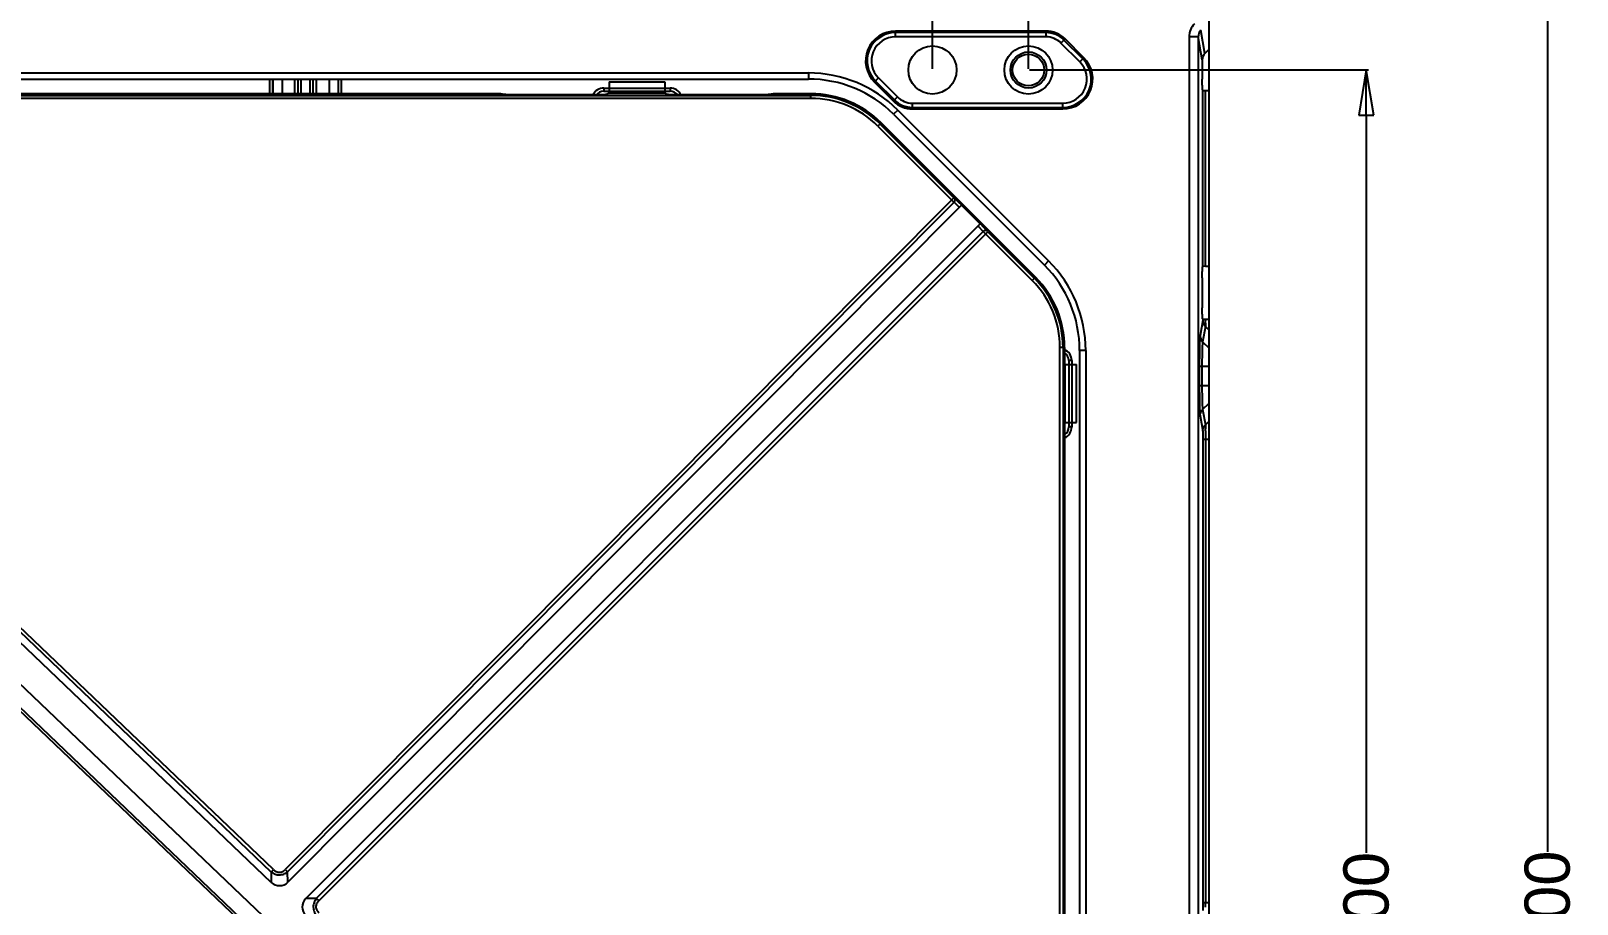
# Model space of a CAD drawing. Header units: millimetres. Extents: x 562 to 17351, y 2396 to 6995.
# Drawn here: x 1960.4 to 2217.1, y 3671.9 to 3816.8 of the extents above; entities that cross this region are included whole.
import ezdxf

# ---------------------------------------------------------------- set-up
doc = ezdxf.new("R2010")
doc.units = ezdxf.units.MM
doc.layers.add('DIM', color=4, linetype='Continuous')
doc.styles.get("Standard").update_dxf_attribs({"font": 'arial.ttf'})
doc.dimstyles.new('03', dxfattribs={"dimscale": 3, "dimtxt": 2.5, "dimasz": 2.5, "dimexe": 0.125, "dimexo": 0.0625, "dimgap": 0.09, "dimtad": 0, "dimdec": 3, "dimzin": 4, "dimdsep": 46, "dimtxsty": 'Standard', "dimblk": 'CLOSED', "dimcen": 0.09, "dimclrd": 2, "dimclre": 2, "dimclrt": 4, "dimazin": 1, "dimtp": 0.01, "dimtm": 0.01, "dimtfac": 1, "dimtdec": 3, "dimtofl": 0, "dimtmove": 0, "dimatfit": 3, "dimldrblk": 'CLOSED', "dimfxl": 1, "dimtolj": 1, "dimtzin": 4, "dimarcsym": 0})

# ---------------------------------------------------------------- blocks, each defined once
blk = doc.blocks.new('_CLOSED')
at = {"color": 0, "linetype": 'ByBlock'}
for p, q in [((0, 0), (-1, 0.167)), ((-1, 0.167), (-1, -0.167)), ((-1, -0.167), (0, 0)), ((-1, 0), (0, 0))]:
    blk.add_line(p, q, dxfattribs=at)
blk = doc.blocks.new('*D98')
at = {"layer": 'Defpoints', "color": 0, "transparency": 16777216}
for p in [(2156.03, 3830.36), (2212.19, 3830.36), (2156.03, 3492.86)]:
    blk.add_point(p, dxfattribs=at)
at = {"layer": 'DIM', "color": 2, "lineweight": -2, "transparency": 16777216}
for p, q in [((2156.22, 3830.36), (2212.56, 3830.36)), ((2212.19, 3822.86), (2212.19, 3680.56)), ((2212.19, 3500.36), (2212.19, 3643.09)), ((2156.22, 3492.86), (2212.56, 3492.86))]:
    blk.add_line(p, q, dxfattribs=at)
at = {"layer": 'DIM', "color": 2, "lineweight": -2, "transparency": 16777216, "xscale": 7.5, "yscale": 7.5, "zscale": 7.5}
for p, rotation in [((2212.19, 3830.36), 90), ((2212.19, 3492.86), 270)]:
    blk.add_blockref('_CLOSED', p, dxfattribs=dict(at, rotation=rotation))
at = {"layer": 'DIM', "color": 4, "transparency": 16777216, "insert": (2212.19, 3661.83), "char_height": 7.5, "attachment_point": 5, "rotation": 90}
blk.add_mtext('\\A1;337.500', dxfattribs=at)
blk = doc.blocks.new('*D100')
at = {"layer": 'Defpoints', "color": 0, "transparency": 16777216}
for p in [(2126.03, 3810.36), (2182.12, 3810.36), (2126.03, 3512.86)]:
    blk.add_point(p, dxfattribs=at)
at = {"layer": 'DIM', "color": 2, "lineweight": -2, "transparency": 16777216}
for p, q in [((2126.22, 3810.36), (2182.49, 3810.36)), ((2182.12, 3802.86), (2182.12, 3680.41)), ((2182.12, 3520.36), (2182.12, 3642.81)), ((2126.22, 3512.86), (2182.49, 3512.86))]:
    blk.add_line(p, q, dxfattribs=at)
at = {"layer": 'DIM', "color": 2, "lineweight": -2, "transparency": 16777216, "xscale": 7.5, "yscale": 7.5, "zscale": 7.5}
for p, rotation in [((2182.12, 3810.36), 90), ((2182.12, 3512.86), 270)]:
    blk.add_blockref('_CLOSED', p, dxfattribs=dict(at, rotation=rotation))
at = {"layer": 'DIM', "color": 4, "transparency": 16777216, "insert": (2182.12, 3661.61), "char_height": 7.5, "attachment_point": 5, "rotation": 90}
blk.add_mtext('\\A1;297.500', dxfattribs=at)
blk = doc.blocks.new('*D101')
at = {"layer": 'Defpoints', "color": 0, "transparency": 16777216}
for p in [(1586.03, 3862.87), (1586.03, 3810.36), (2126.03, 3810.36)]:
    blk.add_point(p, dxfattribs=at)
at = {"layer": 'DIM', "color": 2, "lineweight": -2, "transparency": 16777216}
for p, q in [((1586.03, 3810.55), (1586.03, 3863.24)), ((2126.03, 3810.55), (2126.03, 3863.24)), ((1593.53, 3862.87), (1837.29, 3862.87)), ((2118.53, 3862.87), (1874.77, 3862.87))]:
    blk.add_line(p, q, dxfattribs=at)
at = {"layer": 'DIM', "color": 2, "lineweight": -2, "transparency": 16777216, "xscale": 7.5, "yscale": 7.5, "zscale": 7.5, "rotation": 180}
blk.add_blockref('_CLOSED', (1586.03, 3862.87), dxfattribs=at)
at = {"layer": 'DIM', "color": 2, "lineweight": -2, "transparency": 16777216, "xscale": 7.5, "yscale": 7.5, "zscale": 7.5}
blk.add_blockref('_CLOSED', (2126.03, 3862.87), dxfattribs=at)
at = {"layer": 'DIM', "color": 4, "transparency": 16777216, "insert": (1856.03, 3862.87), "char_height": 7.5, "attachment_point": 5}
blk.add_mtext('\\A1;540.000', dxfattribs=at)
blk = doc.blocks.new('*D102')
at = {"layer": 'Defpoints', "color": 0, "transparency": 16777216}
for p in [(2110.09, 3844.23), (1601.97, 3810.36), (2110.09, 3810.36)]:
    blk.add_point(p, dxfattribs=at)
at = {"layer": 'DIM', "color": 2, "lineweight": -2, "transparency": 16777216}
for p, q in [((1601.97, 3810.55), (1601.97, 3844.6)), ((1609.47, 3844.23), (1837.29, 3844.23)), ((2102.59, 3844.23), (1874.77, 3844.23)), ((2110.09, 3810.55), (2110.09, 3844.6))]:
    blk.add_line(p, q, dxfattribs=at)
at = {"layer": 'DIM', "color": 2, "lineweight": -2, "transparency": 16777216, "xscale": 7.5, "yscale": 7.5, "zscale": 7.5, "rotation": 180}
blk.add_blockref('_CLOSED', (1601.97, 3844.23), dxfattribs=at)
at = {"layer": 'DIM', "color": 2, "lineweight": -2, "transparency": 16777216, "xscale": 7.5, "yscale": 7.5, "zscale": 7.5}
blk.add_blockref('_CLOSED', (2110.09, 3844.23), dxfattribs=at)
at = {"layer": 'DIM', "color": 4, "transparency": 16777216, "insert": (1856.03, 3844.23), "char_height": 7.5, "attachment_point": 5}
blk.add_mtext('\\A1;508.120', dxfattribs=at)
blk = doc.blocks.new('DASFASFASEFWE')
at = {"color": 7, "linetype": 'Continuous'}
for p, q in [((333.72, 3535.07), (342.99, 3535.07)), ((333.72, 3535.07), (333.72, 3533.19)), ((342.99, 3535.07), (342.99, 3533.19)), ((277.65, 3402.14), (140.8, 3532.88)), ((277.65, 3403.87), (143.4, 3532.11)), ((144, 3532.81), (367.23, 3532.81)), ((278.03, 3404.27), (144, 3532.31)), ((367.23, 3532.31), (144, 3532.31)), ((314.94, 3533.07), (211.76, 3533.07)), ((315.79, 3533.01), (315.74, 3533.03)), ((316.59, 3532.97), (332.44, 3532.97)), ((333.72, 3533.19), (333.43, 3533.02)), ((333.72, 3533.19), (342.99, 3533.19)), ((342.99, 3533.19), (343.27, 3533.02)), ((344.27, 3532.97), (360.12, 3532.97)), ((360.94, 3533.01), (360.94, 3533.03)), ((367.23, 3533.07), (361.76, 3533.07)), ((367.23, 3532.31), (367.23, 3533.07)), ((278.77, 3394.16), (136.81, 3529.77)), ((134.57, 3527.43), (272.14, 3396.02)), ((134.88, 3527.76), (272.45, 3396.34)), ((378.89, 3528.24), (378.35, 3527.7)), ((378.35, 3527.7), (390.6, 3515.45)), ((378.71, 3528.05), (390.94, 3515.82)), ((404.52, 3502.61), (378.89, 3528.24)), ((390.95, 3515.81), (279.98, 3404.29)), ((391, 3515.06), (280.37, 3403.9)), ((392.26, 3514.57), (280.41, 3402.18)), ((391, 3515.06), (391.91, 3514.21)), ((392.27, 3514.57), (391.15, 3515.61)), ((392.26, 3514.57), (395.36, 3511.47)), ((283.37, 3399.47), (395.36, 3511.47)), ((396.4, 3510.37), (395.37, 3511.47)), ((285.13, 3399.47), (395.86, 3510.2)), ((285.52, 3399.08), (396.6, 3510.16)), ((395.01, 3511.11), (395.86, 3510.2)), ((396.25, 3509.8), (403.98, 3502.07)), ((396.6, 3510.16), (404.33, 3502.43)), ((403.98, 3502.07), (404.52, 3502.61)), ((409.35, 3490.95), (408.59, 3490.95)), ((408.59, 3285.7), (408.59, 3490.95)), ((409.09, 3490.95), (409.09, 3285.7)), ((409.35, 3490.95), (409.35, 3488.32)), ((409.35, 3488.32), (409.47, 3488.13)), ((409.47, 3488.13), (411.35, 3488.13)), ((409.47, 3478.52), (409.47, 3488.13)), ((411.35, 3478.52), (411.35, 3488.13)), ((409.47, 3478.52), (409.35, 3478.32)), ((409.35, 3478.32), (409.35, 3298.32)), ((409.47, 3478.52), (411.35, 3478.52)), ((277.65, 3403.87), (278.03, 3404.27)), ((277.65, 3403.87), (277.65, 3402.14)), ((279.98, 3404.29), (280.37, 3403.9)), ((280.41, 3402.18), (280.37, 3403.9)), ((285.13, 3399.47), (283.37, 3399.47)), ((285.13, 3399.47), (285.52, 3399.08))]:
    blk.add_line(p, q, dxfattribs=at)
for centre, radius, start, end in [((367.23, 3516.57), 16.5, 45, 90), ((367.23, 3516.57), 16.24, 45, 90), ((367.23, 3516.57), 15.74, 45, 90), ((414.62, 3539.52), 34, 225.0561, 225.991), ((418.17, 3531.77), 31.04, 224.0334, 225.0575), ((392.85, 3490.95), 15.74, 0, 45), ((392.85, 3490.95), 16.24, 0, 45), ((392.85, 3490.95), 16.5, 0, 45), ((279.01, 3403.61), 2, 227.1264, 314.3219), ((284.8, 3398.08), 2, 135.8517, 225.4586)]:
    blk.add_arc(centre, radius, start, end, dxfattribs=at)
for centre, start_param, end_param in [((332.44, 3533.02), -1.570796, -0.087266), ((344.27, 3533.02), -3.054326, -1.570796)]:
    blk.add_ellipse(centre, major_axis=(1, 0), ratio=0.052408, start_param=start_param, end_param=end_param, dxfattribs=at)
for points, knots in [([(315.74, 3533.03), (315.74, 3533.04), (315.73, 3533.04), (315.71, 3533.04), (315.69, 3533.05), (315.65, 3533.05), (315.58, 3533.06), (315.48, 3533.06), (315.36, 3533.07), (315.23, 3533.07), (315.09, 3533.07), (314.99, 3533.07), (314.94, 3533.07)], [0, 0, 0, 0, 0.013233, 0.034581, 0.063978, 0.101221, 0.198262, 0.32283, 0.470646, 0.637144, 0.816056, 1, 1, 1, 1]), ([(316.59, 3532.97), (316.54, 3532.97), (316.44, 3532.97), (316.3, 3532.97), (316.17, 3532.97), (316.05, 3532.98), (315.95, 3532.98), (315.88, 3532.99), (315.84, 3532.99), (315.82, 3533), (315.8, 3533), (315.79, 3533), (315.79, 3533.01)], [0, 0, 0, 0, 0.183944, 0.362856, 0.529354, 0.67717, 0.801738, 0.898779, 0.936022, 0.965419, 0.986767, 1, 1, 1, 1]), ([(360.92, 3533.01), (360.91, 3533), (360.9, 3533), (360.89, 3533), (360.86, 3532.99), (360.82, 3532.99), (360.75, 3532.98), (360.65, 3532.98), (360.54, 3532.97), (360.41, 3532.97), (360.27, 3532.97), (360.17, 3532.97), (360.12, 3532.97)], [0, 0, 0, 0, 0.013233, 0.034581, 0.063978, 0.101221, 0.198262, 0.32283, 0.470646, 0.637144, 0.816056, 1, 1, 1, 1]), ([(361.76, 3533.07), (361.71, 3533.07), (361.62, 3533.07), (361.47, 3533.07), (361.34, 3533.07), (361.23, 3533.06), (361.13, 3533.06), (361.06, 3533.05), (361.02, 3533.05), (360.99, 3533.04), (360.98, 3533.04), (360.97, 3533.04), (360.96, 3533.03)], [0, 0, 0, 0, 0.183944, 0.362856, 0.529354, 0.67717, 0.801738, 0.898779, 0.936022, 0.965419, 0.986767, 1, 1, 1, 1]), ([(391.15, 3515.61), (391.14, 3515.63), (391.06, 3515.7), (390.99, 3515.77), (390.94, 3515.82)], [0, 0, 0, 0, 0.23021, 1, 1, 1, 1]), ([(391, 3515.06), (391.04, 3515.11), (391.11, 3515.21), (391.18, 3515.34), (391.2, 3515.44), (391.2, 3515.51), (391.18, 3515.57), (391.16, 3515.6), (391.15, 3515.61)], [0, 0, 0, 0, 0.305729, 0.584136, 0.705998, 0.814862, 0.911869, 1, 1, 1, 1]), ([(396.41, 3510.36), (396.4, 3510.37), (396.36, 3510.39), (396.3, 3510.4), (396.24, 3510.4), (396.13, 3510.38), (396, 3510.32), (395.91, 3510.24), (395.86, 3510.2)], [0, 0, 0, 0, 0.088114, 0.185114, 0.293982, 0.415858, 0.694295, 1, 1, 1, 1]), ([(396.6, 3510.16), (396.58, 3510.18), (396.51, 3510.25), (396.44, 3510.32), (396.4, 3510.37)], [0, 0, 0, 0, 0.266383, 1, 1, 1, 1]), ([(277.65, 3403.87), (277.75, 3403.8), (277.96, 3403.66), (278.29, 3403.51), (278.65, 3403.41), (279.02, 3403.39), (279.38, 3403.42), (279.74, 3403.53), (280.07, 3403.69), (280.27, 3403.83), (280.37, 3403.9)], [0, 0, 0, 0, 0.124633, 0.249804, 0.374747, 0.49993, 0.625322, 0.75051, 0.875529, 1, 1, 1, 1]), ([(278.03, 3404.27), (278.17, 3404.14), (278.39, 3403.97), (278.74, 3403.85), (279.1, 3403.8), (279.47, 3403.9), (279.77, 3404.11), (279.91, 3404.23), (279.98, 3404.29)], [0, 0, 0, 0, 0.249507, 0.375128, 0.500325, 0.749638, 0.874847, 1, 1, 1, 1]), ([(285.13, 3399.47), (284.98, 3399.27), (284.78, 3398.94), (284.65, 3398.45), (284.61, 3398.08), (284.66, 3397.7), (284.8, 3397.22), (285.01, 3396.89), (285.16, 3396.69)], [0, 0, 0, 0, 0.249436, 0.374676, 0.499994, 0.625313, 0.750552, 1, 1, 1, 1]), ([(285.52, 3399.08), (285.39, 3398.94), (285.21, 3398.72), (285.07, 3398.36), (285.02, 3397.99), (285.16, 3397.52), (285.41, 3397.22), (285.55, 3397.09)], [0, 0, 0, 0, 0.249712, 0.375526, 0.500831, 0.750253, 1, 1, 1, 1])]:
    blk.add_open_spline(points, degree=3, knots=knots, dxfattribs=at)

msp = doc.modelspace()

# ---------------------------------------------------------------- linework, layer by layer
at = {"color": 7, "linetype": 'Continuous'}
for p, q in [((2156.0301, 3492.8588), (2156.0301, 3830.3588)), ((2155.3211, 3813.1087), (2154.6486, 3816.9545)), ((2128.9443, 3816.8251), (2103.9652, 3816.8251)), ((2103.9652, 3815.8588), (2103.9652, 3816.8251)), ((2128.9443, 3816.5701), (2103.9652, 3816.5701)), ((2128.9443, 3815.8588), (2103.9652, 3815.8588)), ((2128.9443, 3815.8588), (2128.9443, 3816.8251)), ((2131.4192, 3814.8337), (2132.1025, 3815.5169)), ((2134.5657, 3811.6872), (2131.4192, 3814.8337)), ((2135.0686, 3812.1902), (2131.9222, 3815.3366)), ((2135.249, 3812.3705), (2132.1025, 3815.5169)), ((2154.2173, 3815.8666), (2152.7179, 3815.8666)), ((2152.7179, 3815.8666), (2152.7179, 3663.9129)), ((2154.2173, 3815.8666), (2154.2173, 3663.9129)), ((2154.8861, 3812.0424), (2154.2173, 3815.8666)), ((2134.5657, 3811.6872), (2135.249, 3812.3705)), ((2154.8861, 3812.0424), (2154.8861, 3808.8591)), ((2155.3211, 3813.1087), (2156.0301, 3813.8286)), ((1622.5718, 3809.8588), (2089.4885, 3809.8588)), ((2089.4885, 3809.8588), (2089.4885, 3808.8588)), ((1622.5718, 3808.8588), (2089.4885, 3808.8588)), ((2000.0473, 3808.8588), (2000.0473, 3806.2016)), ((2000.547, 3808.8588), (2000.547, 3806.2016)), ((2000.6367, 3806.2016), (2000.6367, 3808.8588)), ((2002.1358, 3808.8588), (2002.1358, 3806.2016)), ((2004.21, 3808.8588), (2004.21, 3806.2016)), ((2004.7633, 3808.8588), (2004.7633, 3806.2016)), ((2005.263, 3808.8588), (2005.263, 3806.2016)), ((2006.7973, 3806.2016), (2006.7973, 3808.8588)), ((2007.297, 3806.2016), (2007.297, 3808.8588)), ((2007.8503, 3806.2016), (2007.8503, 3808.8588)), ((2009.9245, 3808.8588), (2009.9245, 3806.2016)), ((2011.4235, 3808.8588), (2011.4235, 3806.2016)), ((2011.5133, 3806.2016), (2011.5133, 3808.8588)), ((2012.013, 3806.2016), (2012.013, 3808.8588)), ((2055.5301, 3807.3501), (2066.5301, 3807.3501)), ((2055.5301, 3807.3501), (2055.5301, 3806.8588)), ((2055.5301, 3806.8588), (2066.5301, 3806.8588)), ((2066.5301, 3807.3501), (2066.5301, 3806.8588)), ((2100.4535, 3808.3471), (2101.1367, 3809.0304)), ((2100.4535, 3808.3471), (2103.5999, 3805.2006)), ((2100.6338, 3808.5274), (2103.7802, 3805.3809)), ((2101.1367, 3809.0304), (2104.2832, 3805.8839)), ((2154.8599, 3807.8326), (2154.8861, 3808.8588)), ((2154.8599, 3807.8326), (2154.8599, 3807.1088)), ((2154.9876, 3806.9811), (2154.8599, 3807.1088)), ((2154.9876, 3777.7364), (2154.9876, 3806.9811)), ((2155.4264, 3806.9544), (2156.0301, 3806.9386)), ((2155.4264, 3777.7632), (2155.4264, 3806.9544)), ((2103.5999, 3805.2006), (2104.2832, 3805.8839)), ((2106.7581, 3804.8588), (2131.7372, 3804.8588)), ((2106.7581, 3803.8925), (2106.7581, 3804.8588)), ((2106.7581, 3804.1475), (2131.7372, 3804.1475)), ((2131.7372, 3803.8925), (2131.7372, 3804.8588)), ((2104.3377, 3803.708), (2103.6306, 3803.0009)), ((2103.6306, 3803.0009), (2128.6723, 3777.9593)), ((2104.3377, 3803.708), (2129.3794, 3778.6664)), ((2106.7581, 3803.8925), (2131.7372, 3803.8925)), ((2129.3794, 3778.6664), (2128.6723, 3777.9593)), ((2154.8599, 3777.6088), (2154.9876, 3777.7364)), ((2154.8599, 3777.6088), (2154.8599, 3776.885)), ((2154.8861, 3775.8588), (2154.8599, 3776.885)), ((2154.8861, 3775.8584), (2154.8861, 3770.8591)), ((2155.4264, 3777.7632), (2156.0301, 3777.779)), ((2154.8599, 3769.8326), (2154.8861, 3770.8588)), ((2154.9585, 3768.8394), (2154.5103, 3766.2759)), ((2154.8599, 3769.8326), (2154.8599, 3769.1088)), ((2154.9705, 3768.9982), (2154.8599, 3769.1088)), ((2154.9705, 3768.9982), (2154.9585, 3768.8394)), ((2155.4129, 3768.255), (2155.3995, 3767.8227)), ((2155.4142, 3768.3259), (2155.4129, 3768.255)), ((2155.4219, 3768.9624), (2155.4203, 3768.793)), ((2156.0301, 3768.9449), (2155.4219, 3768.9624)), ((2155.3974, 3767.7948), (2154.9491, 3765.2314)), ((2155.3995, 3767.8227), (2155.3974, 3767.7948)), ((2156.0301, 3767.1717), (2155.3974, 3767.7948)), ((2135.5301, 3763.8172), (2134.5301, 3763.8172)), ((2134.5301, 3763.8172), (2134.5301, 3559.4004)), ((2135.5301, 3763.8172), (2135.5301, 3559.4004)), ((2154.9491, 3765.2314), (2156.0301, 3764.1667)), ((2133.2215, 3762.1088), (2132.7301, 3762.1088)), ((2132.7301, 3762.1088), (2132.7301, 3751.1088)), ((2133.2215, 3762.1088), (2133.2215, 3751.1088)), ((2154.396, 3761.2123), (2156.0301, 3761.2123)), ((2154.396, 3761.2123), (2154.396, 3758.0053)), ((2154.8348, 3761.2123), (2154.8348, 3758.0053)), ((2154.396, 3758.0053), (2156.0301, 3758.0053)), ((2154.5103, 3752.9417), (2154.9585, 3750.3782)), ((2154.9491, 3753.9862), (2156.0301, 3755.0509)), ((2154.9491, 3753.9862), (2155.3974, 3751.4228)), ((2133.2215, 3751.1088), (2132.7301, 3751.1088)), ((2156.0301, 3752.0459), (2155.3974, 3751.4228)), ((2155.3974, 3751.4228), (2155.4061, 3751.2406)), ((2155.4061, 3751.2406), (2155.4161, 3750.7672)), ((2155.4202, 3750.4354), (2155.4264, 3749.0915)), ((2154.9876, 3749.0915), (2156.0301, 3749.0915)), ((2154.9876, 3749.0915), (2154.9876, 3672.1261)), ((2155.4264, 3749.0915), (2155.4264, 3672.1261)), ((2154.9876, 3672.1261), (2156.0301, 3672.1261))]:
    msp.add_line(p, q, dxfattribs=at)
msp.add_circle((2110.0901, 3810.3588), 4, dxfattribs=at)
at = {"color": 6, "linetype": 'Continuous'}
for radius in [4, 3, 2.625]:
    msp.add_circle((2126.0301, 3810.3588), radius, dxfattribs=at)
at = {"color": 7, "linetype": 'Continuous'}
for centre, radius, start, end in [((2103.9652, 3811.8588), 4.9663, 90, 225), ((2103.9652, 3811.8588), 4.7113, 90, 225), ((2103.9652, 3811.8588), 4, 90, 225), ((2128.9443, 3812.3588), 4.4663, 45, 90), ((2128.9443, 3812.3588), 4.2113, 45, 90), ((2128.9443, 3812.3588), 3.5, 45, 90), ((2131.7372, 3808.8588), 4.9663, 270, 45), ((2131.7372, 3808.8588), 4.7113, 270, 45), ((2089.4885, 3788.8588), 21, 45, 90), ((2131.7372, 3808.8588), 4, 270, 45), ((2055.5301, 3805.3588), 1.9913, 90, 154.934782), ((2055.5301, 3805.3588), 1.5, 90, 145.734825), ((2066.5301, 3805.3588), 1.9913, 25.065147, 90), ((2066.5301, 3805.3588), 1.5, 34.26507, 90), ((2089.4885, 3788.8588), 20, 45, 90), ((2106.7581, 3808.3588), 4.4663, 225, 270), ((2106.7581, 3808.3588), 4.2113, 225, 270), ((2106.7581, 3808.3588), 3.5, 225, 270), ((2114.5301, 3763.8172), 21, 0, 45), ((2114.5301, 3763.8172), 20, 0, 45), ((2156.4387, 3768.848), 1.4806, 200.288993, 205.286668), ((2156.4532, 3768.8565), 1.4973, 205.344015, 220.197154), ((2155.83, 3782.8935), 13.937, 267.865209, 268.321868), ((2085.5909, 3769.4831), 69.8329, 359.050507, 359.433818), ((2156.4504, 3768.8542), 1.4937, 220.198636, 225.171537), ((2131.2301, 3762.1088), 1.5, 0, 59.997799), ((2131.2301, 3762.1088), 1.9913, 0, 67.497475), ((2131.2301, 3751.1088), 1.9913, 293.70076, 0), ((2131.2301, 3751.1088), 1.5, 302.298666, 0), ((2085.4516, 3749.7406), 69.9721, 0.568956, 0.840718), ((2003.1126, 3672.1173), 152.3138, 359.730534, 0.003315)]:
    msp.add_arc(centre, radius, start, end, dxfattribs=at)
for centre, major_axis, ratio, start_param, end_param in [((2156.3866, 3812.0365), (0.2614, -1.4945), 0.98864299, -2.52705991, -1.74587353), ((2156.4871, 3806.9822), (1.5, 0), 0.02618592, 3.16777259, 3.92699082), ((2156.4871, 3777.7354), (1.5, 0), 0.02618592, 8.6393798, 9.39859802)]:
    msp.add_ellipse(centre, major_axis=major_axis, ratio=ratio, start_param=start_param, end_param=end_param, dxfattribs=at)
for points, knots in [([(2153.5879, 3817.9991), (2153.3135, 3817.7205), (2152.8703, 3817.0481), (2152.7179, 3816.258), (2152.7179, 3815.8666)], [0, 0, 0, 0, 0.49978975, 1, 1, 1, 1]), ([(2154.9705, 3768.9982), (2154.9892, 3768.9795), (2155.1193, 3768.9866), (2155.2232, 3768.9694), (2155.3109, 3768.9661)], [0, 0, 0, 0, 0.2317939, 1, 1, 1, 1]), ([(2154.5103, 3766.2759), (2154.4768, 3766.0845), (2154.4608, 3765.5071), (2154.4187, 3764.415), (2154.4022, 3762.9198), (2154.396, 3761.8064), (2154.396, 3761.2123)], [0, 0, 0, 0, 0.1150675, 0.34052329, 0.64820829, 1, 1, 1, 1]), ([(2154.9491, 3765.2314), (2154.9149, 3765.0829), (2154.8999, 3764.6254), (2154.8572, 3763.7613), (2154.8411, 3762.5718), (2154.8348, 3761.6855), (2154.8348, 3761.2123)], [0, 0, 0, 0, 0.11364751, 0.33874753, 0.64703924, 1, 1, 1, 1]), ([(2154.396, 3758.0053), (2154.396, 3757.4112), (2154.4023, 3756.2974), (2154.4187, 3754.802), (2154.4608, 3753.7099), (2154.4768, 3753.1329), (2154.5103, 3752.9417)], [0, 0, 0, 0, 0.35180192, 0.6597034, 0.88503957, 1, 1, 1, 1]), ([(2154.8348, 3758.0053), (2154.8348, 3757.532), (2154.8412, 3756.6455), (2154.8572, 3755.4558), (2154.9, 3754.5918), (2154.9149, 3754.1346), (2154.9491, 3753.9862)], [0, 0, 0, 0, 0.35296976, 0.66148076, 0.88645976, 1, 1, 1, 1]), ([(2154.9585, 3750.3782), (2154.967, 3750.3297), (2154.9711, 3750.1832), (2154.9872, 3749.7551), (2154.9876, 3749.3747), (2154.9876, 3749.0915)], [0, 0, 0, 0, 0.11477689, 0.33993967, 1, 1, 1, 1]), ([(2154.9876, 3672.1261), (2154.9876, 3671.8431), (2154.9872, 3671.4629), (2154.9711, 3671.0348), (2154.9671, 3670.888), (2154.9585, 3670.8394)], [0, 0, 0, 0, 0.65941222, 0.88491597, 1, 1, 1, 1])]:
    msp.add_open_spline(points, degree=3, knots=knots, dxfattribs=at)
for points in [[(2154.6486, 3816.9545), (2154.3778, 3816.6737), (2154.2159, 3816.2567), (2154.2173, 3815.8666)], [(2154.9585, 3768.8394), (2154.9592, 3768.6684), (2154.9907, 3768.495), (2155.05, 3768.3346)], [(2154.5103, 3766.2759), (2154.5117, 3765.8982), (2154.6812, 3765.4976), (2154.9491, 3765.2314)], [(2154.5103, 3752.9417), (2154.5117, 3753.3193), (2154.6812, 3753.72), (2154.9491, 3753.9862)], [(2154.9585, 3750.3782), (2154.96, 3750.7559), (2155.1295, 3751.1566), (2155.3974, 3751.4228)]]:
    msp.add_open_spline(points, degree=3, dxfattribs=at)

# ---------------------------------------------------------------- block references
msp.add_blockref('DASFASFASEFWE', (1722.6774, 273.3386))

# ---------------------------------------------------------------- dimensions: what is measured, and where the dimension line sits
at = {"layer": 'DIM'}
for base, p1, p2, picture, middle in [((1586.0301, 3862.8691), (2126.0301, 3810.3588), (1586.0301, 3810.3588), '*D101', (1856.0301, 3862.8691)), ((2110.0901, 3844.2273), (1601.9701, 3810.3588), (2110.0901, 3810.3588), '*D102', (1856.0301, 3844.2273))]:
    dim = msp.add_linear_dim(base=base, p1=p1, p2=p2, dimstyle='03', override={"dimtxsty": 'Standard'}, dxfattribs=at)
    dim.commit()
    dim.dimension.update_dxf_attribs({"geometry": picture, "text_midpoint": middle})
dim = msp.add_linear_dim(base=(2212.1882, 3830.3588), p1=(2156.0301, 3492.8588), p2=(2156.0301, 3830.3588), angle=90, dimstyle='03', override={"dimtxsty": 'Standard'}, dxfattribs=at)
dim.commit()
dim.dimension.update_dxf_attribs({"geometry": '*D98', "text_midpoint": (2212.1882, 3661.8274), "dimtype": 160})
dim = msp.add_linear_dim(base=(2182.1154, 3810.3588), p1=(2126.0301, 3512.8588), p2=(2126.0301, 3810.3588), angle=90, dimstyle='03', override={"dimtxsty": 'Standard'}, dxfattribs=at)
dim.commit()
dim.dimension.update_dxf_attribs({"geometry": '*D100', "text_midpoint": (2182.1154, 3661.6088)})

doc.saveas('drawing.dxf')
